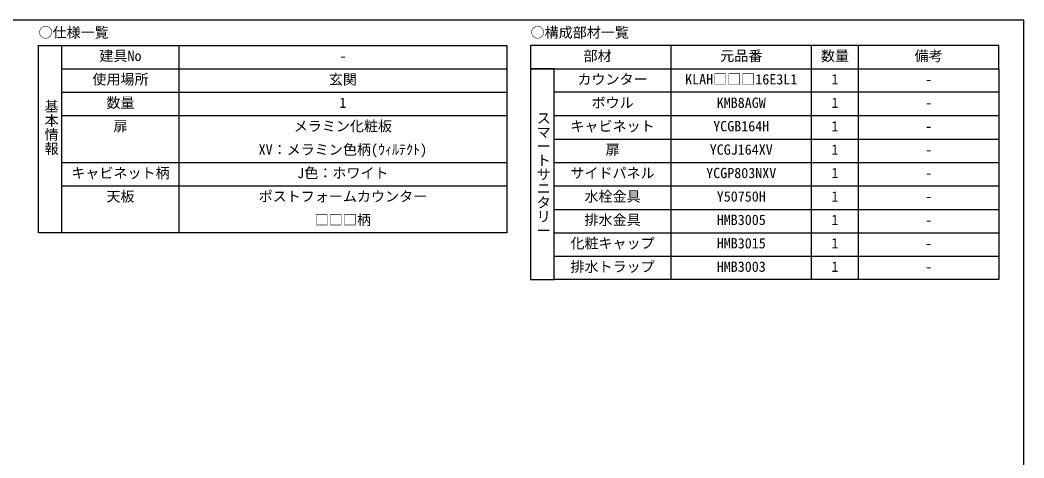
# Model space of a CAD drawing. Units: millimetres on the paper. Extents: x -205 to 195, y -144 to 136.
# Drawn here: x -19.4 to 195, y 43 to 136.5 of the extents above; entities that cross this region are included whole.
import ezdxf
from ezdxf.enums import TextEntityAlignment as Align

# ---------------------------------------------------------------- set-up
doc = ezdxf.new("R2010")
doc.units = ezdxf.units.MM
for name, color, linetype in [('0-9_枠\u3000太', 6, 'Continuous'), ('0-A_枠\u3000中', 7, 'Continuous'), ('0-B_枠\u3000細', 3, 'Continuous')]:
    doc.layers.add(name, color=color, linetype=linetype)
doc.styles.add('@ＭＳ ゴシック', font='')
doc.styles.add('ＭＳ ゴシック', font='')
doc.styles.get('@ＭＳ ゴシック').set_extended_font_data('@MS Gothic')
doc.styles.get('ＭＳ ゴシック').set_extended_font_data('MS Gothic')

msp = doc.modelspace()

# ---------------------------------------------------------------- linework, layer by layer
at = {"layer": '0-9_枠\u3000太'}
for p, q in [((195, 136.5), (-205, 136.5)), ((195, -143.5), (195, 136.5))]:
    msp.add_line(p, q, dxfattribs=at)
at = {"layer": '0-A_枠\u3000中'}
msp.add_line((-10.432, 91.1), (-10.432, 131.1), dxfattribs=at)
for points in [[(-15.432, 91.1), (-15.432, 131.1), (84.568, 131.1), (84.568, 91.1)], [(89.65, 126.1), (189.65, 126.1), (189.65, 131.1), (89.65, 131.1)], [(94.65, 126.1), (89.65, 126.1), (89.65, 81.1), (94.65, 81.1)], [(189.65, 81.1), (94.65, 81.1), (94.65, 126.1), (189.65, 126.1)]]:
    msp.add_lwpolyline(points, close=True, dxfattribs=at)
at = {"layer": '0-B_枠\u3000細'}
for p, q in [((14.568, 91.1), (14.568, 131.1)), ((119.65, 81.1), (119.65, 131.1)), ((149.65, 81.1), (149.65, 131.1)), ((159.65, 81.1), (159.65, 131.1)), ((-10.432, 126.1), (84.568, 126.1)), ((-10.432, 121.1), (84.568, 121.1)), ((189.65, 121.1), (94.65, 121.1)), ((-10.432, 116.1), (84.568, 116.1)), ((94.65, 116.1), (189.65, 116.1)), ((94.65, 111.1), (189.65, 111.1)), ((-10.432, 106.1), (84.568, 106.1)), ((94.65, 106.1), (189.65, 106.1)), ((-10.432, 101.1), (84.568, 101.1)), ((94.65, 101.1), (189.65, 101.1)), ((94.65, 96.1), (189.65, 96.1)), ((94.65, 91.1), (189.65, 91.1)), ((94.65, 86.1), (189.65, 86.1))]:
    msp.add_line(p, q, dxfattribs=at)

# ---------------------------------------------------------------- texts
at = {"layer": '0-B_枠\u3000細', "style": 'ＭＳ ゴシック'}
for s, p in [('○仕様一覧', (-15.432, 132.1)), ('○構成部材一覧', (89.65, 132.1)), ('建具No', (-2.432, 127.1)), ('-', (48.818, 127.1)), ('部材', (100.949, 127.1)), ('元品番', (130.15, 127.1)), ('数量', (151.65, 127.1)), ('備考', (171.65, 127.1)), ('使用場所', (-3.932, 122.1)), ('玄関', (46.568, 122.1)), ('カウンター', (99.65, 122.1)), ('KLAH□□□16E3L1', (122.65, 122.1)), ('1', (153.9, 122.1)), ('-', (173.9, 122.1)), ('数量', (-0.932, 117.1)), ('ボウル', (102.65, 117.1)), ('1', (48.818, 117.1)), ('KMB8AGW', (129.4, 117.1)), ('1', (153.9, 117.1)), ('-', (173.9, 117.1)), ('扉', (0.568, 112.1)), ('メラミン化粧板', (39.068, 112.1)), ('キャビネット', (98.15, 112.1)), ('YCGB164H', (128.65, 112.1)), ('1', (153.9, 112.1)), ('-', (173.9, 112.1)), ('XV：メラミン色柄(ｳｨﾙﾃｸﾄ)', (31.568, 107.1)), ('扉', (105.65, 107.1)), ('YCGJ164XV', (127.9, 107.1)), ('1', (153.9, 107.1)), ('-', (173.9, 107.1)), ('キャビネット柄', (-8.432, 102.1)), ('J色：ホワイト', (39.818, 102.1)), ('サイドパネル', (98.15, 102.1)), ('YCGP803NXV', (127.15, 102.1)), ('1', (153.9, 102.1)), ('-', (173.9, 102.1)), ('天板', (-0.932, 97.1)), ('ポストフォームカウンター', (31.568, 97.1)), ('水栓金具', (101.15, 97.1)), ('Y50750H', (129.4, 97.1)), ('1', (153.9, 97.1)), ('-', (173.9, 97.1)), ('□□□柄', (43.568, 92.1)), ('排水金具', (101.15, 92.1)), ('HMB3005', (129.4, 92.1)), ('1', (153.9, 92.1)), ('-', (173.9, 92.1)), ('化粧キャップ', (98.15, 87.1)), ('HMB3015', (129.4, 87.1)), ('1', (153.9, 87.1)), ('-', (173.9, 87.1)), ('排水トラップ', (98.15, 82.1)), ('HMB3003', (129.4, 82.1)), ('1', (153.9, 82.1)), ('-', (173.9, 82.1))]:
    msp.add_text(s, height=2.199, dxfattribs=at).set_placement(p, align=Align.BOTTOM_LEFT)
at = {"layer": '0-B_枠\u3000細', "style": '@ＭＳ ゴシック'}
for s, p in [('基本情報', (-14.432, 119.6)), ('スマートサニタリー', (90.65, 117.1))]:
    msp.add_text(s, height=2.199, rotation=270, dxfattribs=at).set_placement(p, align=Align.BOTTOM_LEFT)

doc.saveas('drawing.dxf')
